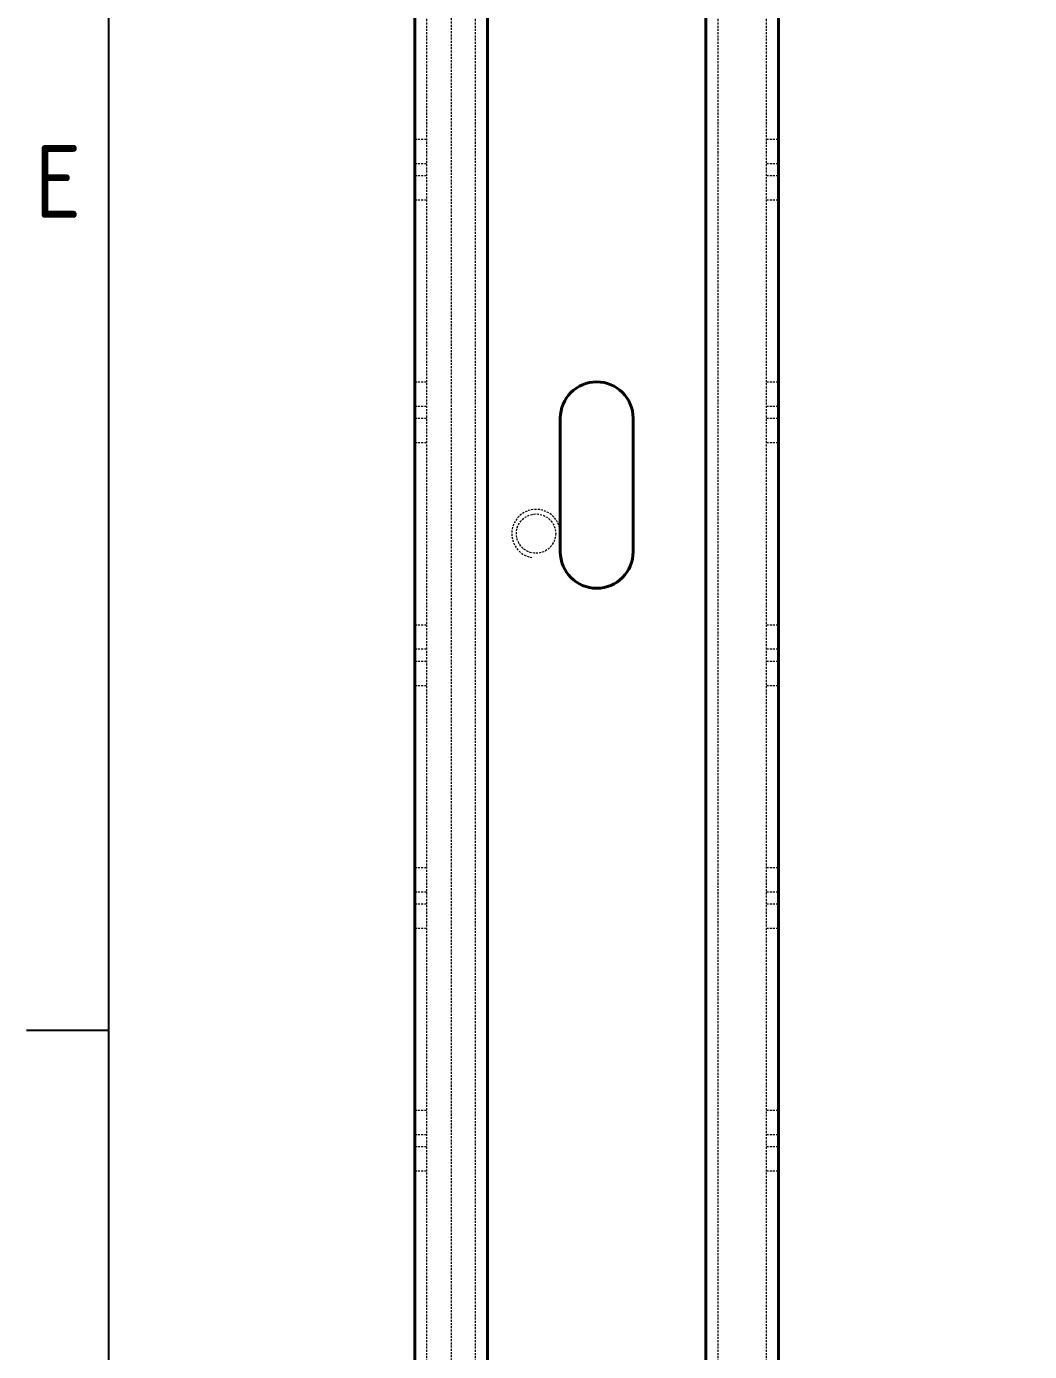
# Model space of a CAD drawing. Header units: inches. Extents: x 6934 to 18973, y 4254 to 7629.
# Drawn here: x 16667.3 to 16750, y 4793.6 to 4902.7 of the extents above; entities that cross this region are included whole.
import ezdxf

# ---------------------------------------------------------------- set-up
doc = ezdxf.new("R2010")
doc.units = ezdxf.units.IN
doc.header["$MEASUREMENT"] = 0
doc.linetypes.add('입력 정류부 ASSY$0$DASHED', pattern=[0.2067, 0.1654, -0.0413])
for name, color, linetype, lineweight, true_color in [('입력 정류부 ASSY$0$가려진 것(ISO)', 2, '입력 정류부 ASSY$0$DASHED', 18, 0xffff00), ('입력 정류부 ASSY$0$가려진 좁은 것(ISO)', 2, '입력 정류부 ASSY$0$DASHED', 18, 0xffff00), ('입력 정류부 ASSY$0$가시적인 것(ISO)', 3, 'Continuous', 40, 0x00ff00)]:
    doc.layers.add(name, color=color, linetype=linetype, lineweight=lineweight, true_color=true_color)
doc.layers.add('입력 정류부 ASSY$0$경계(ISO)', color=7, linetype='Continuous', lineweight=25)
doc.styles.add('입력 정류부 ASSY$0$문자 텍스트_PSTEK_POSCO', font='isocp.shx')

# ---------------------------------------------------------------- blocks, each defined once
blk = doc.blocks.new('입력 정류부 ASSY$0$경계 Default Border')
at = {"layer": '입력 정류부 ASSY$0$경계(ISO)'}
blk.add_line((10, 280), (6.6, 280), dxfattribs=at)
at = {"layer": '입력 정류부 ASSY$0$경계(ISO)', "flags": 128}
blk.add_lwpolyline([(10, 10), (10, 410), (584, 410), (584, 10), (10, 10)], dxfattribs=at)
at = {"layer": '입력 정류부 ASSY$0$경계(ISO)', "color": 2, "true_color": 0xffff00, "insert": (6.933, 313.471), "char_height": 3, "attachment_point": 7, "style": '입력 정류부 ASSY$0$문자 텍스트_PSTEK_POSCO'}
blk.add_mtext('E', dxfattribs=at)
blk = doc.blocks.new('입력 정류부 ASSY')
at = {"layer": '입력 정류부 ASSY$0$가려진 것(ISO)'}
for p, q in [((46.2, 428.44), (46.2, 773.44)), ((48.2, 773.44), (48.2, 428.44)), ((50.2, 428.44), (50.2, 773.44)), ((70.2, 428.44), (70.2, 773.44)), ((74.2, 428.44), (74.2, 773.44)), ((45.2, 633.44), (46.2, 633.44)), ((74.2, 633.44), (75.2, 633.44)), ((45.2, 628.44), (46.2, 628.44)), ((74.2, 628.44), (75.2, 628.44)), ((45.2, 613.44), (46.2, 613.44)), ((74.2, 613.44), (75.2, 613.44)), ((45.2, 608.44), (46.2, 608.44)), ((74.2, 608.44), (75.2, 608.44)), ((45.2, 593.44), (46.2, 593.44)), ((74.2, 593.44), (75.2, 593.44)), ((45.2, 588.44), (46.2, 588.44)), ((74.2, 588.44), (75.2, 588.44)), ((45.2, 573.44), (46.2, 573.44)), ((74.2, 573.44), (75.2, 573.44)), ((45.2, 568.44), (46.2, 568.44)), ((74.2, 568.44), (75.2, 568.44)), ((45.2, 553.44), (46.2, 553.44)), ((74.2, 553.44), (75.2, 553.44)), ((45.2, 548.44), (46.2, 548.44)), ((74.2, 548.44), (75.2, 548.44))]:
    blk.add_line(p, q, dxfattribs=at)
blk.add_circle((55.2, 600.94), 1.62, dxfattribs=at)
blk.add_arc((55.2, 600.94), 2, 350, 260, dxfattribs=at)
at = {"layer": '입력 정류부 ASSY$0$가려진 좁은 것(ISO)'}
for p, q in [((45.2, 631.44), (46.2, 631.44)), ((74.2, 631.44), (75.2, 631.44)), ((45.2, 630.44), (46.2, 630.44)), ((74.2, 630.44), (75.2, 630.44)), ((45.2, 611.44), (46.2, 611.44)), ((74.2, 611.44), (75.2, 611.44)), ((45.2, 610.44), (46.2, 610.44)), ((74.2, 610.44), (75.2, 610.44)), ((45.2, 591.44), (46.2, 591.44)), ((74.2, 591.44), (75.2, 591.44)), ((45.2, 590.44), (46.2, 590.44)), ((74.2, 590.44), (75.2, 590.44)), ((45.2, 571.44), (46.2, 571.44)), ((74.2, 571.44), (75.2, 571.44)), ((45.2, 570.44), (46.2, 570.44)), ((74.2, 570.44), (75.2, 570.44)), ((45.2, 551.44), (46.2, 551.44)), ((74.2, 551.44), (75.2, 551.44)), ((45.2, 550.44), (46.2, 550.44)), ((74.2, 550.44), (75.2, 550.44))]:
    blk.add_line(p, q, dxfattribs=at)
at = {"layer": '입력 정류부 ASSY$0$가시적인 것(ISO)'}
for p, q in [((45.2, 428.44), (45.2, 773.44)), ((51.2, 428.44), (51.2, 773.44)), ((69.2, 428.44), (69.2, 773.44)), ((75.2, 428.44), (75.2, 773.44)), ((57.2, 599.44), (57.2, 610.44)), ((63.2, 610.44), (63.2, 599.44))]:
    blk.add_line(p, q, dxfattribs=at)
for centre, start, end in [((60.2, 610.44), 0, 180), ((60.2, 599.44), 180, 0)]:
    blk.add_arc(centre, 3, start, end, dxfattribs=at)
at = {"xscale": 2, "yscale": 2, "zscale": 2}
blk.add_blockref('입력 정류부 ASSY$0$경계 Default Border', (0, 0), dxfattribs=at)

msp = doc.modelspace()

# ---------------------------------------------------------------- block references
msp.add_blockref('입력 정류부 ASSY', (16654.075, 4260.012))

doc.saveas('drawing.dxf')
